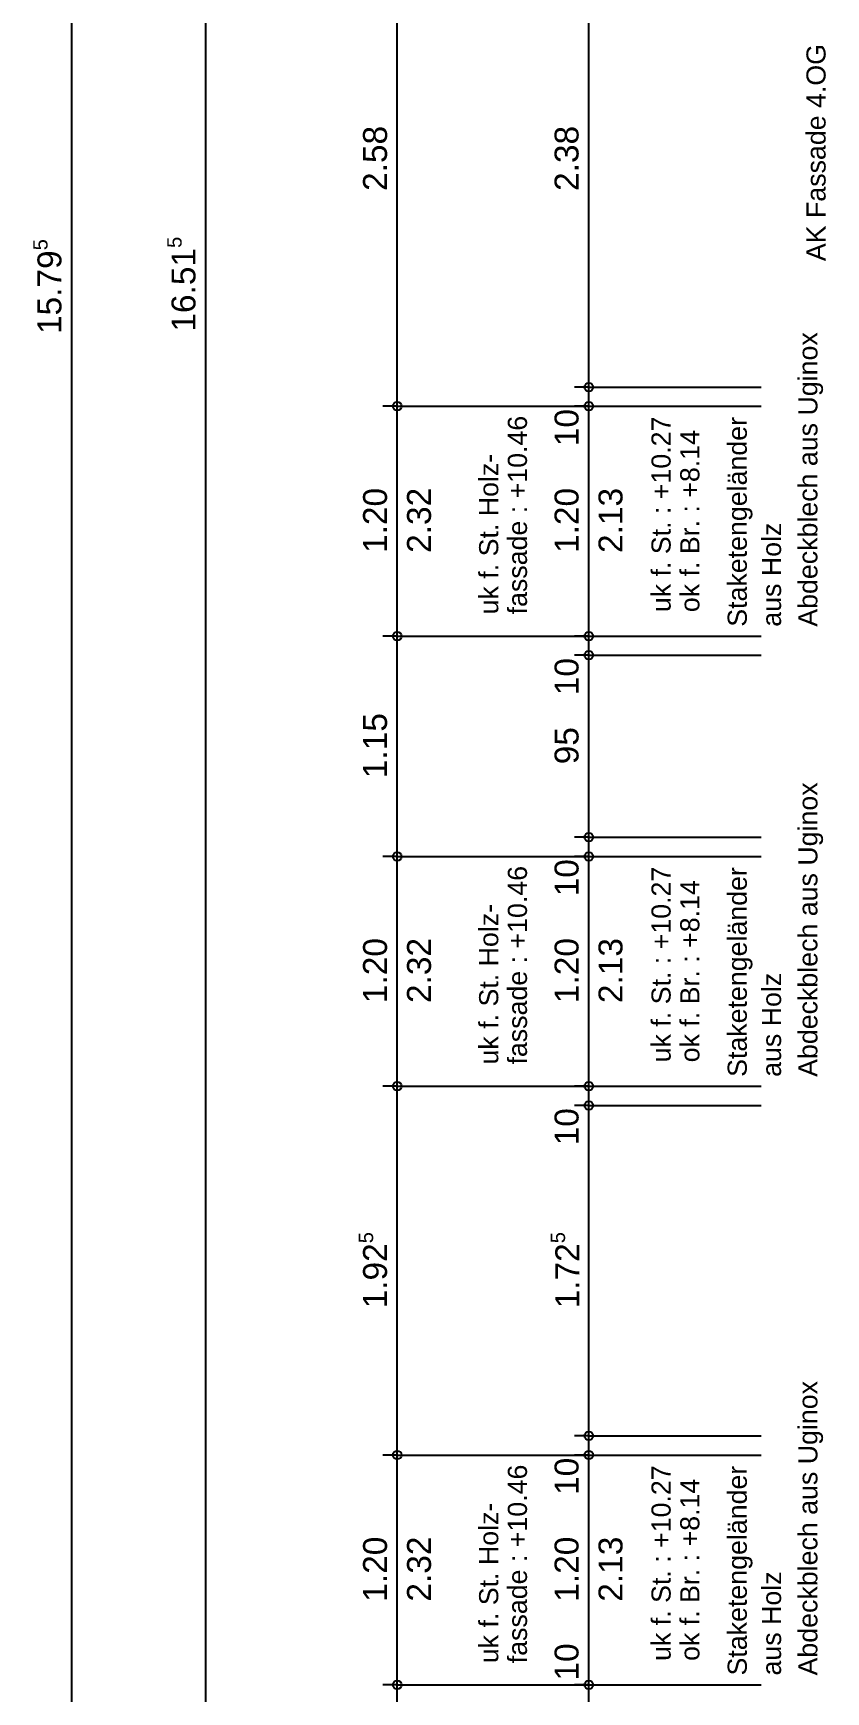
# Model space of a CAD drawing. Header units: centimetres. Extents: x 0.3 to 84.3, y 0.3 to 59.7.
# Drawn here: x 23.14 to 31.41, y 17.59 to 34.91 of the extents above; entities that cross this region are included whole.
import ezdxf

# ---------------------------------------------------------------- set-up
doc = ezdxf.new("R2010")
doc.units = ezdxf.units.CM
doc.linetypes.add('AUSGEZOGEN', pattern=[0])
for name, color, linetype, lineweight in [('Text Koten', 7, 'AUSGEZOGEN', 50), ('Text Werkplan Ausfuehrung', 7, 'AUSGEZOGEN', 50), ('Vorprojektmasse', 7, 'AUSGEZOGEN', 25), ('Werkplan- Ausfuehrungsmasse', 7, 'AUSGEZOGEN', 25)]:
    doc.layers.add(name, color=color, linetype=linetype, lineweight=lineweight)
doc.styles.add('ARIAL', font='ARIAL.TTF')

msp = doc.modelspace()

# ---------------------------------------------------------------- linework, layer by layer
at = {"layer": 'Vorprojektmasse', "color": 32, "linetype": 'AUSGEZOGEN', "lineweight": 25, "true_color": 0xc36e14}
msp.add_line((23.54, 16.46), (23.54, 48.05), dxfattribs=at)
at = {"layer": 'Werkplan- Ausfuehrungsmasse', "color": 7, "linetype": 'AUSGEZOGEN', "lineweight": 25}
for p, q in [((24.94, 15.764), (24.94, 48.796)), ((26.94, 31.01), (26.94, 36.17)), ((28.94, 31.21), (28.94, 35.97)), ((28.94, 31.21), (28.79, 31.21)), ((28.94, 31.21), (29.09, 31.21)), ((28.94, 31.01), (28.94, 31.21)), ((26.94, 31.01), (26.79, 31.01)), ((26.94, 31.01), (27.09, 31.01)), ((26.94, 28.61), (26.94, 31.01)), ((28.94, 31.01), (28.79, 31.01)), ((28.94, 31.01), (29.09, 31.01)), ((28.94, 28.61), (28.94, 31.01)), ((26.94, 28.61), (26.79, 28.61)), ((26.94, 28.61), (27.09, 28.61)), ((26.94, 26.31), (26.94, 28.61)), ((28.94, 28.61), (28.79, 28.61)), ((28.94, 28.61), (29.09, 28.61)), ((28.94, 28.41), (28.94, 28.61)), ((28.94, 28.41), (28.79, 28.41)), ((28.94, 28.41), (29.09, 28.41)), ((28.94, 26.51), (28.94, 28.41)), ((28.94, 26.51), (28.79, 26.51)), ((28.94, 26.51), (29.09, 26.51)), ((28.94, 26.31), (28.94, 26.51)), ((26.94, 26.31), (26.79, 26.31)), ((26.94, 26.31), (27.09, 26.31)), ((26.94, 23.91), (26.94, 26.31)), ((28.94, 26.31), (28.79, 26.31)), ((28.94, 26.31), (29.09, 26.31)), ((28.94, 23.91), (28.94, 26.31)), ((26.94, 23.91), (26.79, 23.91)), ((26.94, 23.91), (27.09, 23.91)), ((26.94, 20.06), (26.94, 23.91)), ((28.94, 23.91), (28.79, 23.91)), ((28.94, 23.91), (29.09, 23.91)), ((28.94, 23.71), (28.94, 23.91)), ((28.94, 23.71), (28.79, 23.71)), ((28.94, 23.71), (29.09, 23.71)), ((28.94, 20.26), (28.94, 23.71)), ((28.94, 20.26), (28.79, 20.26)), ((28.94, 20.26), (29.09, 20.26)), ((28.94, 20.06), (28.94, 20.26)), ((26.94, 20.06), (26.79, 20.06)), ((26.94, 20.06), (27.09, 20.06)), ((26.94, 17.66), (26.94, 20.06)), ((28.94, 20.06), (28.79, 20.06)), ((28.94, 20.06), (29.09, 20.06)), ((28.94, 17.66), (28.94, 20.06)), ((26.94, 17.66), (26.79, 17.66)), ((26.94, 17.66), (27.09, 17.66)), ((28.94, 17.66), (28.79, 17.66)), ((28.94, 17.66), (29.09, 17.66)), ((28.94, 17.46), (28.94, 17.66))]:
    msp.add_line(p, q, dxfattribs=at)
for points in [[(28.94, 31.21), (29.231, 31.21), (29.231, 31.21), (30.74, 31.21)], [(26.94, 31.01), (27.227, 31.01), (27.227, 31.01), (29.34, 31.01)], [(28.94, 31.01), (29.228, 31.01), (29.228, 31.01), (30.74, 31.01)], [(26.94, 28.61), (27.185, 28.61), (27.185, 28.61), (27.316, 28.61), (27.316, 28.61), (29.34, 28.61)], [(28.94, 28.61), (29.185, 28.61), (29.185, 28.61), (29.316, 28.61), (29.316, 28.61), (30.74, 28.61)], [(28.94, 28.41), (29.181, 28.41), (29.181, 28.41), (29.311, 28.41), (29.311, 28.41), (30.74, 28.41)], [(28.94, 26.51), (29.147, 26.51), (29.147, 26.51), (29.264, 26.51), (29.264, 26.51), (30.74, 26.51)], [(26.94, 26.31), (27.144, 26.31), (27.144, 26.31), (27.259, 26.31), (27.259, 26.31), (29.34, 26.31)], [(28.94, 26.31), (29.144, 26.31), (29.144, 26.31), (29.259, 26.31), (29.259, 26.31), (30.74, 26.31)], [(26.94, 23.91), (27.101, 23.91), (27.101, 23.91), (27.198, 23.91), (27.198, 23.91), (27.31, 23.91), (27.31, 23.91), (29.34, 23.91)], [(28.94, 23.91), (29.101, 23.91), (29.101, 23.91), (29.198, 23.91), (29.198, 23.91), (29.31, 23.91), (29.31, 23.91), (30.74, 23.91)], [(28.94, 23.71), (29.097, 23.71), (29.097, 23.71), (29.193, 23.71), (29.193, 23.71), (29.303, 23.71), (29.303, 23.71), (30.74, 23.71)], [(28.94, 20.26), (29.036, 20.26), (29.036, 20.26), (29.106, 20.26), (29.106, 20.26), (29.187, 20.26), (29.187, 20.26), (30.74, 20.26)], [(26.94, 20.06), (27.032, 20.06), (27.032, 20.06), (27.101, 20.06), (27.101, 20.06), (27.18, 20.06), (27.18, 20.06), (29.34, 20.06)], [(28.94, 20.06), (29.032, 20.06), (29.032, 20.06), (29.101, 20.06), (29.101, 20.06), (29.181, 20.06), (29.181, 20.06), (30.74, 20.06)], [(26.94, 17.66), (26.989, 17.66), (26.989, 17.66), (27.041, 17.66), (27.041, 17.66), (27.1, 17.66), (27.1, 17.66), (27.288, 17.66), (27.288, 17.66), (29.34, 17.66)], [(26.94, 15.764), (26.94, 15.804), (26.94, 15.804), (26.94, 17.66)], [(28.94, 17.66), (28.989, 17.66), (28.989, 17.66), (29.041, 17.66), (29.041, 17.66), (29.1, 17.66), (29.1, 17.66), (29.288, 17.66), (29.288, 17.66), (30.74, 17.66)]]:
    msp.add_lwpolyline(points, dxfattribs=at)
for centre in [(28.94, 31.21), (26.94, 31.01), (28.94, 31.01), (26.94, 28.61), (28.94, 28.61), (28.94, 28.41), (28.94, 26.51), (26.94, 26.31), (28.94, 26.31), (26.94, 23.91), (28.94, 23.91), (28.94, 23.71), (28.94, 20.26), (26.94, 20.06), (28.94, 20.06), (26.94, 17.66), (28.94, 17.66)]:
    msp.add_circle(centre, 0.045, dxfattribs=at)

# ---------------------------------------------------------------- texts
at = {"layer": 'Text Koten', "color": 7, "linetype": 'AUSGEZOGEN', "lineweight": 35, "char_height": 0.2, "width": 0.1, "attachment_point": 7, "rotation": 90, "style": 'ARIAL'}
for s, insert in [('fassade\\~:\\~+10.46', (28.297, 28.837)), ('uk\\~f.\\~St.\\~:\\~+10.27', (29.797, 28.86)), ('ok\\~f.\\~Br.\\~:\\~+8.14', (30.097, 28.86)), ('uk\\~f.\\~St.\\~Holz-', (27.997, 28.837)), ('fassade\\~:\\~+10.46', (28.297, 24.137)), ('uk\\~f.\\~St.\\~:\\~+10.27', (29.797, 24.16)), ('ok\\~f.\\~Br.\\~:\\~+8.14', (30.097, 24.16)), ('uk\\~f.\\~St.\\~Holz-', (27.997, 24.137)), ('fassade\\~:\\~+10.46', (28.297, 17.886)), ('uk\\~f.\\~St.\\~:\\~+10.27', (29.797, 17.91)), ('ok\\~f.\\~Br.\\~:\\~+8.14', (30.097, 17.91)), ('uk\\~f.\\~St.\\~Holz-', (27.997, 17.886))]:
    msp.add_mtext(s, dxfattribs=dict(at, insert=insert))
at = {"layer": 'Text Werkplan Ausfuehrung', "color": 7, "linetype": 'AUSGEZOGEN', "lineweight": 35, "char_height": 0.2, "width": 0.1, "attachment_point": 7, "rotation": 90, "style": 'ARIAL'}
for s, insert in [('AK\\~Fassade\\~4.OG', (31.415, 32.525)), ('Abdeckblech\\~aus\\~Uginox', (31.387, 28.708)), ('Staketengeländer', (30.65, 28.708)), ('aus\\~Holz', (30.95, 28.708)), ('Abdeckblech\\~aus\\~Uginox', (31.387, 24.008)), ('Staketengeländer', (30.65, 24.008)), ('aus\\~Holz', (30.95, 24.008)), ('Abdeckblech\\~aus\\~Uginox', (31.387, 17.758)), ('Staketengeländer', (30.65, 17.758)), ('aus\\~Holz', (30.95, 17.758))]:
    msp.add_mtext(s, dxfattribs=dict(at, insert=insert))
at = {"layer": 'Vorprojektmasse', "color": 32, "linetype": 'AUSGEZOGEN', "lineweight": 50, "true_color": 0xc36e14, "attachment_point": 7, "rotation": 90, "style": 'ARIAL'}
for s, insert, char_height, width in [('5', (23.29, 32.638), 0.15, 0.075), ('15.79', (23.436, 31.764), 0.25, 0.125)]:
    msp.add_mtext(s, dxfattribs=dict(at, insert=insert, char_height=char_height, width=width))
at = {"layer": 'Werkplan- Ausfuehrungsmasse', "color": 7, "linetype": 'AUSGEZOGEN', "lineweight": 50, "attachment_point": 7, "rotation": 90, "style": 'ARIAL'}
for s, insert, char_height, width in [('2.58', (26.836, 33.258), 0.25, 0.125), ('2.38', (28.836, 33.258), 0.25, 0.125), ('5', (24.69, 32.663), 0.15, 0.075), ('16.51', (24.836, 31.789), 0.25, 0.125), ('10', (28.836, 30.593), 0.25, 0.125), ('1.20', (26.836, 29.478), 0.25, 0.125), ('2.32', (27.295, 29.479), 0.25, 0.125), ('1.20', (28.836, 29.478), 0.25, 0.125), ('2.13', (29.295, 29.478), 0.25, 0.125), ('10', (28.836, 27.993), 0.25, 0.125), ('1.15', (26.836, 27.127), 0.25, 0.125), ('95', (28.836, 27.272), 0.25, 0.125), ('10', (28.836, 25.893), 0.25, 0.125), ('1.20', (26.836, 24.778), 0.25, 0.125), ('2.32', (27.295, 24.779), 0.25, 0.125), ('1.20', (28.836, 24.778), 0.25, 0.125), ('2.13', (29.295, 24.778), 0.25, 0.125), ('10', (28.836, 23.293), 0.25, 0.125), ('5', (26.69, 22.271), 0.15, 0.075), ('5', (28.694, 22.271), 0.15, 0.075), ('1.92', (26.836, 21.591), 0.25, 0.125), ('1.72', (28.84, 21.591), 0.25, 0.125), ('10', (28.836, 19.643), 0.25, 0.125), ('1.20', (26.836, 18.528), 0.25, 0.125), ('2.32', (27.295, 18.529), 0.25, 0.125), ('1.20', (28.836, 18.528), 0.25, 0.125), ('2.13', (29.295, 18.528), 0.25, 0.125), ('10', (28.836, 17.705), 0.25, 0.125)]:
    msp.add_mtext(s, dxfattribs=dict(at, insert=insert, char_height=char_height, width=width))

doc.saveas('drawing.dxf')
